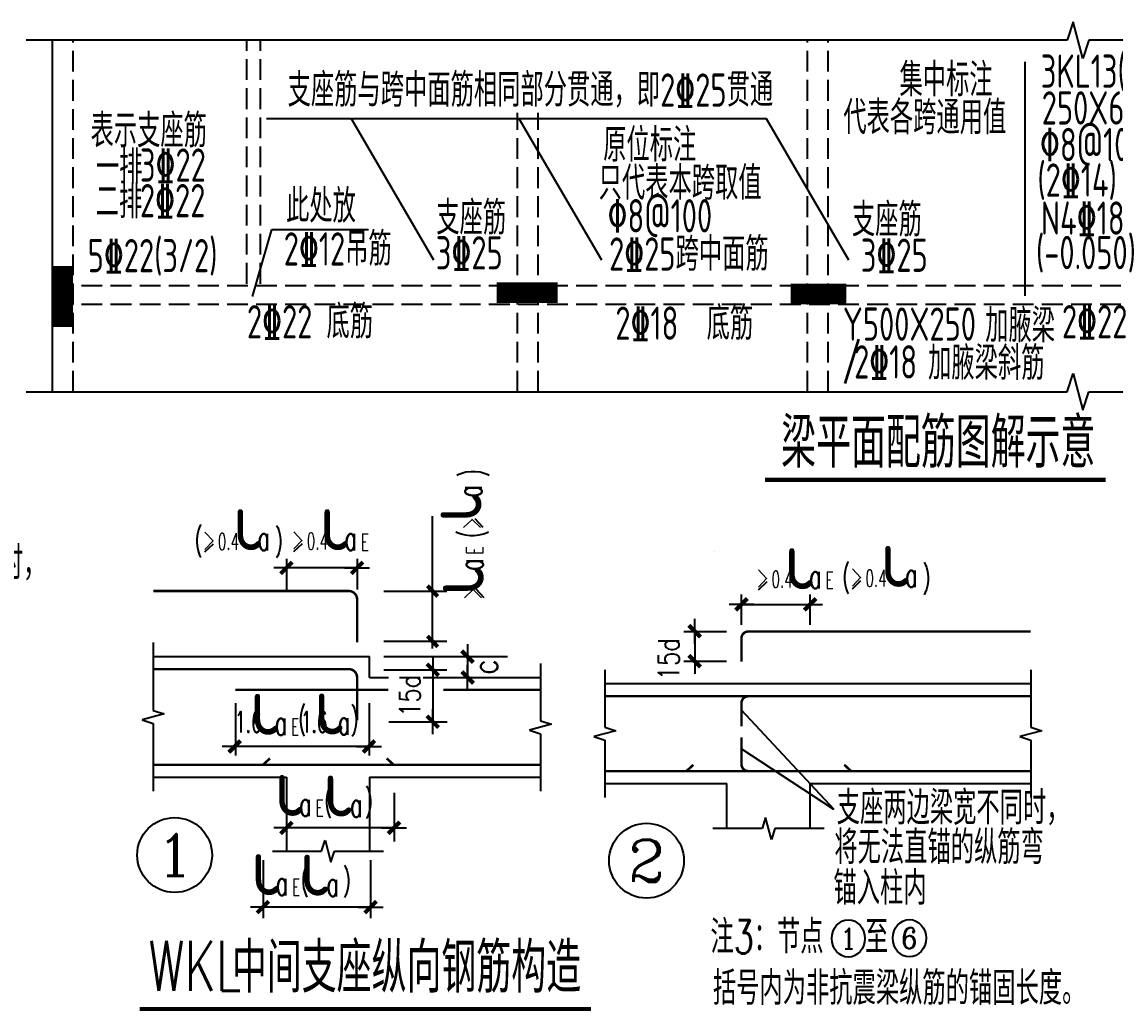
# Model space of a CAD drawing. Extents: x 250899 to 636064, y 268083 to 317384.
# Drawn here: x 402020 to 415169, y 289394 to 301289 of the extents above; entities that cross this region are included whole.
import ezdxf
from ezdxf.enums import TextEntityAlignment as Align

# ---------------------------------------------------------------- set-up
doc = ezdxf.new("R2010")
doc.units = 0
doc.header["$LTSCALE"] = 1000
doc.header["$MEASUREMENT"] = 0
doc.linetypes.add('DASH', pattern=[0.35, 0.25, -0.1])
for name, color, linetype in [('AXIS', 3, 'Continuous'), ('AXIS_TEXT', 7, 'Continuous'), ('BAR-TEXT', 7, 'Continuous'), ('OTHER', 7, 'Continuous'), ('PUB_DIM', 3, 'Continuous'), ('PUB_TEXT', 7, 'Continuous'), ('SLABSTEE', 7, 'Continuous')]:
    doc.layers.add(name, color=color, linetype=linetype)
doc.styles.add('COMP', font='complex', dxfattribs={"bigfont": 'hztxt'})
doc.styles.add('COMPLEX', font='COMPLEX')
doc.styles.add('DIM_FONT', font='SIMPLEX.shx', dxfattribs={"width": 0.8})
doc.styles.add('HZ', font='txt', dxfattribs={"width": 0.8, "bigfont": 'hztxt'})
doc.styles.add('HZTXT', font='txt.shx', dxfattribs={"bigfont": 'hztxt.shx'})
doc.styles.add('simplex', font='SIMPLEX.shx', dxfattribs={"width": 0.5})
doc.styles.add('TSSD_Rein', font='tssdeng.shx', dxfattribs={"width": 0.7, "bigfont": 'hztxt.shx'})
doc.dimstyles.new('AXIS', dxfattribs={"dimtxt": 300, "dimasz": 1, "dimexe": 250, "dimexo": 300, "dimgap": 150, "dimtad": 1, "dimdec": 0, "dimzin": 0, "dimdsep": 46, "dimtxsty": 'DIM_FONT', "dimblk": '_DIMX', "dimcen": 0.9, "dimse1": 1, "dimse2": 1, "dimclrt": 7, "dimadec": 0, "dimazin": 0, "dimtfac": 1, "dimtdec": 0, "dimtix": 1, "dimtmove": 2, "dimatfit": 3, "dimldrblk": '_DIMX', "dimfxl": 1, "dimtolj": 1, "dimtzin": 0, "dimarcsym": 0})

# ---------------------------------------------------------------- blocks, each defined once
blk = doc.blocks.new('_DIMX')
blk.add_line((-150, 0), (150, 0))
at = {"const_width": 50}
blk.add_lwpolyline([(-70, -70), (70, 70)], dxfattribs=at)
blk = doc.blocks.new('*D144')
at = {"layer": 'Defpoints', "color": 0, "transparency": 16777216}
for p in [(411112, 293962), (410112, 293601), (411112, 293601)]:
    blk.add_point(p, dxfattribs=at)
at = {"layer": 'PUB_DIM', "color": 0, "lineweight": -2, "transparency": 16777216}
blk.add_line((410112, 293961), (410112, 293602), dxfattribs=at)
for p, rotation in [((410112, 293962), 90), ((410112, 293601), 270)]:
    blk.add_blockref('_DIMX', p, dxfattribs=dict(at, rotation=rotation))
at = {"layer": 'PUB_DIM', "color": 7, "transparency": 16777216, "insert": (409799, 293626), "char_height": 250, "attachment_point": 5, "rotation": 90, "style": 'DIM_FONT'}
blk.add_mtext('\\A1;15d', dxfattribs=at)
blk = doc.blocks.new('*D143')
at = {"layer": 'Defpoints', "color": 0, "transparency": 16777216}
for p in [(410675, 295285), (411500, 295285), (411500, 294285)]:
    blk.add_point(p, dxfattribs=at)
at = {"layer": 'PUB_DIM', "color": 0, "lineweight": -2, "transparency": 16777216}
blk.add_line((410676, 294285), (411499, 294285), dxfattribs=at)
at = {"layer": 'PUB_DIM', "color": 0, "lineweight": -2, "transparency": 16777216, "rotation": 180}
blk.add_blockref('_DIMX', (410675, 294285), dxfattribs=at)
at = {"layer": 'PUB_DIM', "color": 0, "lineweight": -2, "transparency": 16777216}
blk.add_blockref('_DIMX', (411500, 294285), dxfattribs=at)
blk = doc.blocks.new('*D142')
at = {"layer": 'Defpoints', "color": 0, "transparency": 16777216}
for p in [(405202, 294723), (405202, 293723), (406052, 293723)]:
    blk.add_point(p, dxfattribs=at)
at = {"layer": 'PUB_DIM', "color": 0, "lineweight": -2, "transparency": 16777216}
blk.add_line((406051, 294723), (405203, 294723), dxfattribs=at)
at = {"layer": 'PUB_DIM', "color": 0, "lineweight": -2, "transparency": 16777216, "rotation": 180}
blk.add_blockref('_DIMX', (405202, 294723), dxfattribs=at)
at = {"layer": 'PUB_DIM', "color": 0, "lineweight": -2, "transparency": 16777216}
blk.add_blockref('_DIMX', (406052, 294723), dxfattribs=at)
blk = doc.blocks.new('*D141')
at = {"layer": 'Defpoints', "color": 0, "transparency": 16777216}
for p in [(408381, 293656), (407381, 293406), (408381, 293406)]:
    blk.add_point(p, dxfattribs=at)
at = {"layer": 'PUB_DIM', "color": 0, "lineweight": -2, "transparency": 16777216}
for p, q in [((407381, 293657), (407381, 293658)), ((407381, 293656), (407381, 293406)), ((407381, 293405), (407381, 293404))]:
    blk.add_line(p, q, dxfattribs=at)
for p, rotation in [((407381, 293656), 270), ((407381, 293406), 90)]:
    blk.add_blockref('_DIMX', p, dxfattribs=dict(at, rotation=rotation))
at = {"layer": 'PUB_DIM', "color": 7, "transparency": 16777216, "insert": (407591, 293531), "char_height": 300, "attachment_point": 5, "rotation": 90, "style": 'DIM_FONT'}
blk.add_mtext('\\A1;c', dxfattribs=at)
blk = doc.blocks.new('*D140')
at = {"layer": 'Defpoints', "color": 0, "transparency": 16777216}
for p in [(407962, 293499), (406962, 292873), (407962, 292873)]:
    blk.add_point(p, dxfattribs=at)
at = {"layer": 'PUB_DIM', "color": 0, "lineweight": -2, "transparency": 16777216}
for p, q in [((406962, 293500), (406962, 293501)), ((406962, 293499), (406962, 292873)), ((406962, 292872), (406962, 292871))]:
    blk.add_line(p, q, dxfattribs=at)
for p, rotation in [((406962, 293499), 270), ((406962, 292873), 90)]:
    blk.add_blockref('_DIMX', p, dxfattribs=dict(at, rotation=rotation))
at = {"layer": 'PUB_DIM', "color": 7, "transparency": 16777216, "insert": (406687, 293186), "char_height": 250, "attachment_point": 5, "rotation": 90, "style": 'DIM_FONT'}
blk.add_mtext('\\A1;15d', dxfattribs=at)
blk = doc.blocks.new('_AXISO')
blk.add_circle((0, 0), 0.5)
at = {"layer": 'AXIS_TEXT', "style": 'COMPLEX', "width": 1.041667}
blk.add_attdef('A', text='', height=0.56, dxfattribs=at).set_placement((-0.25, -0.28), (0.25, -0.28), align=Align.FIT)
blk = doc.blocks.new('*D139')
at = {"layer": 'Defpoints', "color": 0, "transparency": 16777216}
for p in [(405202, 291597), (405202, 290597), (406496, 290597)]:
    blk.add_point(p, dxfattribs=at)
at = {"layer": 'PUB_DIM', "color": 0, "lineweight": -2, "transparency": 16777216}
blk.add_line((406495, 291597), (405203, 291597), dxfattribs=at)
at = {"layer": 'PUB_DIM', "color": 0, "lineweight": -2, "transparency": 16777216, "rotation": 180}
blk.add_blockref('_DIMX', (405202, 291597), dxfattribs=at)
at = {"layer": 'PUB_DIM', "color": 0, "lineweight": -2, "transparency": 16777216}
blk.add_blockref('_DIMX', (406496, 291597), dxfattribs=at)
blk = doc.blocks.new('*D138')
at = {"layer": 'Defpoints', "color": 0, "transparency": 16777216}
for p in [(404919, 290645), (404919, 289645), (406214, 289645)]:
    blk.add_point(p, dxfattribs=at)
at = {"layer": 'PUB_DIM', "color": 0, "lineweight": -2, "transparency": 16777216}
blk.add_line((406213, 290645), (404920, 290645), dxfattribs=at)
at = {"layer": 'PUB_DIM', "color": 0, "lineweight": -2, "transparency": 16777216, "rotation": 180}
blk.add_blockref('_DIMX', (404919, 290645), dxfattribs=at)
at = {"layer": 'PUB_DIM', "color": 0, "lineweight": -2, "transparency": 16777216}
blk.add_blockref('_DIMX', (406214, 290645), dxfattribs=at)
blk = doc.blocks.new('*D130')
at = {"layer": 'Defpoints', "color": 0, "transparency": 16777216}
for p in [(404580, 292576), (404580, 291576), (406194, 291576)]:
    blk.add_point(p, dxfattribs=at)
at = {"layer": 'PUB_DIM', "color": 0, "lineweight": -2, "transparency": 16777216}
blk.add_line((406193, 292576), (404581, 292576), dxfattribs=at)
at = {"layer": 'PUB_DIM', "color": 0, "lineweight": -2, "transparency": 16777216, "rotation": 180}
blk.add_blockref('_DIMX', (404580, 292576), dxfattribs=at)
at = {"layer": 'PUB_DIM', "color": 0, "lineweight": -2, "transparency": 16777216}
blk.add_blockref('_DIMX', (406194, 292576), dxfattribs=at)

msp = doc.modelspace()

# ---------------------------------------------------------------- linework, layer by layer
for p, q in [((402387.9, 296841.3), (402387.9, 301069)), ((407569.7, 295207.9), (407470.2, 295311.4)), ((404220.3, 294914.8), (404323.8, 295014.3)), ((405290.1, 294919), (405393.6, 295018.5)), ((410878.6, 294461), (410982.1, 294560.5)), ((412008.7, 294472.8), (412112.2, 294572.3)), ((407581.5, 294363.7), (407482, 294467.2)), ((403600.7, 293656.4), (406202, 293656.4)), ((406202, 293406.4), (406202, 293656.4)), ((414153.8, 293330.1), (409029.7, 293330.1)), ((403600.7, 292206.4), (405202, 292206.4)), ((405202, 292206.4), (405202, 291318.5)), ((406202, 292206.4), (406202, 291318.5)), ((406202, 292206.4), (408257, 292206.4)), ((409029.7, 292130.1), (410499.8, 292130.1)), ((410499.8, 291590.9), (410499.8, 292130.1)), ((411499.8, 292130.1), (414153.8, 292130.1)), ((411499.8, 291590.9), (411499.8, 292130.1)), ((404920.5, 291208), (404920.5, 290510.4)), ((406214.9, 291208), (406214.9, 290510.4))]:
    msp.add_line(p, q)
at = {"linetype": 'DASH'}
for p, q in [((402637.9, 296841.3), (402637.9, 301069)), ((404727.8, 298140.9), (404727.8, 301069)), ((404889.4, 298140.9), (404889.4, 301069)), ((411469, 296841.3), (411469, 301069)), ((411719, 296841.3), (411719, 301069)), ((407979.2, 296841.3), (407979.2, 300194.4)), ((408229.2, 296841.3), (408229.2, 300194.4))]:
    msp.add_line(p, q, dxfattribs=at)
at = {"color": 3}
for p, q in [((410973.9, 300121.2), (404963.1, 300121.2)), ((406975.5, 298422), (405985.2, 300121.2)), ((408993.4, 298422), (408003.1, 300121.2)), ((411964.2, 298422), (410973.9, 300121.2)), ((406957.6, 293753.3), (406957.6, 295346.1)), ((410347.3, 294917.8), (410347.8, 294918.3)), ((405202, 294831.4), (405202, 294464.4)), ((406052, 294831.4), (406052, 294464.4)), ((406373, 294445.4), (407129.3, 294445.4)), ((410675.2, 294038.2), (410675.2, 294405.4)), ((411499.8, 294038.2), (411499.8, 294405.4)), ((409982.1, 293958), (410496.2, 293958)), ((406373, 293840.5), (407129.3, 293840.5)), ((406373, 293656.4), (407862.1, 293656.4)), ((406373, 293498.8), (407129.3, 293498.8)), ((409982.1, 293600.9), (410496.2, 293600.9)), ((404588.3, 293098.6), (404588.3, 292467.9)), ((406198.6, 293098.6), (406198.6, 292467.9)), ((406434.8, 292873.1), (407135.2, 292873.1)), ((406496.3, 292017.3), (406496.3, 291433.2))]:
    msp.add_line(p, q, dxfattribs=at)
at = {"color": 7, "linetype": 'DASH'}
for p, q in [((402387.9, 298118.2), (426917, 298118.2)), ((402387.9, 297894), (426917, 297894))]:
    msp.add_line(p, q, dxfattribs=at)
at = {"color": 2}
for p, q in [((406202, 293406.4), (406428.2, 293406.4)), ((406846.8, 293406.4), (408257, 293406.4))]:
    msp.add_line(p, q, dxfattribs=at)
at = {"color": 1}
for p, q in [((411790.1, 291818.5), (410676.9, 293014.6)), ((411784.9, 291818.5), (410666.4, 292549.8))]:
    msp.add_line(p, q, dxfattribs=at)
at = {"color": 255}
msp.add_lwpolyline([(414088.1, 297996.6), (414088.1, 300809.2)], dxfattribs=at)
at = {"const_width": 250}
for points in [[(402512.2, 297618.6), (402512.2, 298351.9)], [(408463.4, 298032.6), (407729.5, 298032.6)], [(411937.1, 298016.7), (411264.5, 298016.7)]]:
    msp.add_lwpolyline(points, dxfattribs=at)
at = {"color": 3, "const_width": 50}
for points in [[(406898, 294508.2), (407021.2, 294380.7)], [(406898, 293903.3), (407021.2, 293775.8)]]:
    msp.add_lwpolyline(points, dxfattribs=at)
at = {"layer": 'BAR-TEXT'}
for p, q in [((404792.7, 297988.1), (405025.6, 298790.9)), ((405025.6, 298790.9), (406190, 298790.9))]:
    msp.add_line(p, q, dxfattribs=at)
at = {"layer": 'BAR-TEXT', "const_width": 50}
for points in [[(410959.5, 295782.5), (415054.6, 295782.5)], [(403436.9, 289418.8), (408866.6, 289418.8)]]:
    msp.add_lwpolyline(points, dxfattribs=at)
at = {"layer": 'OTHER'}
for p, q in [((414661.9, 301289), (414591.9, 301069)), ((414781.9, 300849), (414661.9, 301289)), ((414591.9, 301069), (402070.4, 301069)), ((414851.9, 301069), (414781.9, 300849)), ((427372.9, 301069), (414851.9, 301069)), ((414591.9, 296841.3), (414661.9, 297061.3)), ((414661.9, 297061.3), (414781.9, 296621.3)), ((402070.4, 296841.3), (414591.9, 296841.3)), ((414781.9, 296621.3), (414851.9, 296841.3)), ((414851.9, 296841.3), (427372.9, 296841.3)), ((403600.7, 293824.4), (403600.7, 293009.4)), ((408257, 293574.4), (408257, 292884.4)), ((409029.7, 293498.1), (409029.7, 292808.1)), ((414153.8, 293498.1), (414153.8, 292808.1)), ((403732.7, 292967.4), (403468.7, 292895.4)), ((403600.7, 293009.4), (403732.7, 292967.4)), ((403468.7, 292895.4), (403600.7, 292853.4)), ((403600.7, 292853.4), (403600.7, 292038.4)), ((408389, 292842.4), (408125, 292770.4)), ((408257, 292884.4), (408389, 292842.4)), ((408125, 292770.4), (408257, 292728.4)), ((408257, 292728.4), (408257, 292038.4)), ((409161.7, 292766.1), (408897.7, 292694.1)), ((408897.7, 292694.1), (409029.7, 292652.1)), ((409029.7, 292808.1), (409161.7, 292766.1)), ((414285.8, 292766.1), (414021.8, 292694.1)), ((414021.8, 292694.1), (414153.8, 292652.1)), ((414153.8, 292808.1), (414285.8, 292766.1)), ((409029.7, 292652.1), (409029.7, 291962.1)), ((414153.8, 292652.1), (414153.8, 291962.1)), ((410963.8, 291722.9), (410921.8, 291590.9)), ((411035.8, 291458.9), (410963.8, 291722.9)), ((410921.8, 291590.9), (410331.8, 291590.9)), ((411077.8, 291590.9), (411035.8, 291458.9)), ((411667.8, 291590.9), (411077.8, 291590.9)), ((405624, 291318.5), (405666, 291450.5)), ((405666, 291450.5), (405738, 291186.5)), ((405034, 291318.5), (405624, 291318.5)), ((405738, 291186.5), (405780, 291318.5)), ((405780, 291318.5), (406370, 291318.5))]:
    msp.add_line(p, q, dxfattribs=at)
at = {"layer": 'SLABSTEE', "const_width": 30}
for points in [[(403600.7, 294445.4), (405952, 294445.4)], [(406052, 294345.4), (406052, 293829)], [(410675.2, 293597.4), (410675.2, 293878.4)], [(410755.2, 293958.4), (414153.8, 293958.4)], [(403600.7, 293506.4), (405952, 293506.4)], [(406052, 293406.4), (406052, 292890)], [(404588.3, 293256.4), (406429.3, 293256.4)], [(407087.9, 293256.4), (408257, 293256.4)], [(414153.8, 293180.1), (409029.7, 293180.1)], [(410675.2, 292819.1), (410675.2, 293100.1)], [(410675.2, 292360.1), (410675.2, 292685.5)], [(405004.2, 292433.1), (404920.5, 292356.4)], [(406407.9, 292433.1), (406491.5, 292356.4)], [(403600.7, 292356.4), (408257, 292356.4)], [(414153.8, 292280.1), (409029.7, 292280.1)], [(410096.5, 292356.1), (410013.5, 292280.1)], [(411910.1, 292356.1), (411993.1, 292280.1)]]:
    msp.add_lwpolyline(points, dxfattribs=at)
for points in [[(406052, 294345.4, 0.4142136), (405952, 294445.4, 0.4142136)], [(410755.2, 293958.4, 0.4142136), (410675.2, 293878.4, 0.4142136)], [(406052, 293406.4, 0.4142136), (405952, 293506.4, 0.4142136)], [(410755.2, 293180.1, 0.4142136), (410675.2, 293100.1, 0.4142136)], [(410675.2, 292360.1, 0.4142136), (410755.2, 292280.1, 0.4142136)]]:
    msp.add_lwpolyline(points, format="xyb", dxfattribs=at)

# ---------------------------------------------------------------- block references
at = {"layer": 'AXIS'}
ref = msp.add_blockref('_AXISO', (403857.4, 291271), dxfattribs=dict(at, xscale=900, yscale=900, zscale=900))
ref.add_attrib('A', '1', dxfattribs={"layer": 'AXIS_TEXT', "height": 504, "style": 'COMP', "width": 2.083333}).set_placement((403632.4, 291019), (404082.4, 291019), align=Align.FIT)
ref = msp.add_blockref('_AXISO', (409532.9, 291202.4), dxfattribs=dict(at, xscale=900, yscale=900, zscale=900))
ref.add_attrib('A', '2', dxfattribs={"layer": 'AXIS_TEXT', "height": 504, "style": 'COMP', "width": 1.339286}).set_placement((409307.9, 290950.4), (409757.9, 290950.4), align=Align.FIT)
ref = msp.add_blockref('_AXISO', (411960, 290267.6), dxfattribs=dict(at, xscale=400, yscale=448, zscale=448))
ref.add_attrib('A', '1', dxfattribs={"layer": 'AXIS_TEXT', "height": 250.9, "style": 'COMP', "width": 1.860119}).set_placement((411860, 290142.1), (412060, 290142.1), align=Align.FIT)
ref = msp.add_blockref('_AXISO', (412694.2, 290270.9), dxfattribs=dict(at, xscale=400, yscale=448, zscale=448))
ref.add_attrib('A', '6', dxfattribs={"layer": 'AXIS_TEXT', "height": 250.9, "style": 'COMP', "width": 1.195791}).set_placement((412594.2, 290145.5), (412794.2, 290145.5), align=Align.FIT)

# ---------------------------------------------------------------- texts
for s, height, style, width, p in [('集中标注', 400, 'TSSD_Rein', 0.7, (412575.2, 300391.5)), ('3KL13(4A)', 400, 'TSSD_Rein', 0.7, (414274.5, 300496.2)), ('支座筋与跨中面筋相同部分贯通，即2\x8425贯通', 400, 'TSSD_Rein', 0.7, (405216.5, 300269.5)), ('250X600', 400, 'TSSD_Rein', 0.7, (414286.1, 300054.3)), ('代表各跨通用值', 400, 'TSSD_Rein', 0.7, (411899.6, 299938.3)), ('表示支座筋', 400, 'TSSD_Rein', 0.7, (402846, 299780.4)), ('原位标注', 400, 'TSSD_Rein', 0.7, (409011.7, 299608.3)), ('\x828@100/200(2)', 400, 'TSSD_Rein', 0.7, (414264.6, 299613.9)), ('一排', 400, 'TSSD_Rein', 0.7, (402910.7, 299343.4)), ('3\x8422', 400, 'TSSD_Rein', 0.7, (403440.1, 299367)), ('只代表本跨取值', 400, 'TSSD_Rein', 0.7, (408957, 299151.1)), ('(2\x8414)', 400, 'TSSD_Rein', 0.7, (414233.5, 299187)), ('二排', 400, 'TSSD_Rein', 0.7, (402908.2, 298925.8)), ('2\x8422', 400, 'TSSD_Rein', 0.7, (403440.1, 298939.7)), ('此处放', 400, 'TSSD_Rein', 0.7, (405197.3, 298874.3)), ('支座筋', 400, 'TSSD_Rein', 0.7, (407004.6, 298731.6)), ('\x828@100', 400, 'TSSD_Rein', 0.7, (409064, 298757.6)), ('支座筋', 400, 'TSSD_Rein', 0.7, (412003, 298709.1)), ('N4\x8418', 400, 'TSSD_Rein', 0.7, (414276.4, 298729.3)), ('2\x8412吊筋', 400, 'TSSD_Rein', 0.7, (405170, 298358.6)), ('2\x8425跨中面筋', 400, 'TSSD_Rein', 0.7, (409082.8, 298297.5)), ('(-0.050)', 400, 'TSSD_Rein', 0.7, (414216, 298314.9)), ('5\x8422(3/2)', 400, 'TSSD_Rein', 0.7, (402811.6, 298278.4)), ('3\x8425', 400, 'TSSD_Rein', 0.7, (406998.3, 298312.1)), ('3\x8425', 400, 'TSSD_Rein', 0.7, (412109.8, 298283.2)), ('2\x8422 底筋', 400, 'TSSD_Rein', 0.7, (404727, 297483)), ('2\x8418  底筋', 400, 'TSSD_Rein', 0.7, (409157.9, 297466)), ('Y500X250', 400, 'TSSD_Rein', 0.7, (411894, 297454.9)), ('加腋梁', 400, 'TSSD_Rein', 0.7, (413605.9, 297436.4)), ('2\x8422', 400, 'TSSD_Rein', 0.7, (414528.6, 297484.2)), ('/', 350, 'HZTXT', 0.6, (411901.3, 297057.7)), ('加腋梁斜筋', 400, 'TSSD_Rein', 0.7, (412919.1, 296985)), ('2\x8418', 400, 'TSSD_Rein', 0.7, (412029.4, 297000.4)), ('梁平面配筋图解示意', 600, 'HZ', 0.7, (411151.8, 295927.5)), ('N开始。例：N4\x8418。注：(a)当梁侧面为构造纵筋时，其搭接与锚固长度可取为15d。(b)当梁侧面为受扭纵筋时，', 400, 'TSSD_Rein', 0.7, (388010.4, 294584.1)), ('支座两边梁宽不同时，', 400, 'TSSD_Rein', 0.7, (411820.2, 291638.5)), ('将无法直锚的纵筋弯', 400, 'TSSD_Rein', 0.7, (411791.8, 291162.9)), ('锚入柱内', 400, 'HZ', 0.7, (411781, 290673.4)), ('注3：节点  至', 400, 'HZ', 0.7, (410301.9, 290086.2)), ('WKL', 600, 'HZ', 0.7, (403543.4, 289638.6)), ('中间支座纵向钢筋构造', 600, 'HZ', 0.7, (404545.9, 289616.2)), ('括号内为非抗震梁纵筋的锚固长度。', 400, 'HZ', 0.7, (410331, 289469.7))]:
    msp.add_text(s, height=height, rotation=360, dxfattribs=dict(style=style, width=width)).set_placement(p)
at = {"color": 2, "style": 'simplex', "width": 0.6}
msp.add_text(')', height=256, rotation=360, dxfattribs=at).set_placement((405974.9, 292780.5))
at = {"layer": 'PUB_TEXT'}
for s, height, rotation, style, width, p in [(')', 256, 90, 'simplex', 0.6, (407556, 295817.6)), ('ι', 700, 90, 'HZTXT', 0.8, (407547.6, 295273.6)), (' a', 300, 90, 'simplex', 0.6, (407552.1, 295445.9)), ('ι', 700, 360, 'HZTXT', 0.8, (404560.5, 294937)), ('ι', 700, 360, 'HZTXT', 0.8, (405605.4, 294937)), ('(', 256, 360, 'simplex', 0.6, (404098.5, 294938.5)), (')', 256, 360, 'simplex', 0.6, (405064.4, 294928.6)), ('>', 240, 90, 'simplex', 0.6, (407537.9, 295183.2)), ('>', 240, 360, 'simplex', 0.6, (404195.6, 294946.6)), ('0.4', 200, 360, 'simplex', 0.6, (404376.7, 294940.5)), (' a', 300, 360, 'simplex', 0.6, (404732.8, 294932.4)), ('>', 240, 360, 'simplex', 0.6, (405265.4, 294950.8)), ('0.4', 200, 360, 'simplex', 0.6, (405446.5, 294944.7)), (' a', 300, 360, 'simplex', 0.6, (405777.6, 294932.4)), ('E', 200, 360, 'simplex', 0.6, (406096.2, 294932.4)), ('(', 256, 90, 'simplex', 0.6, (407546, 295086.1)), ('E', 200, 90, 'simplex', 0.6, (407568.1, 294883.9)), ('ι', 700, 360, 'HZTXT', 0.8, (411193.9, 294467.5)), ('ι', 700, 360, 'HZTXT', 0.8, (412349, 294495)), (' a', 300, 90, 'simplex', 0.6, (407568.1, 294565.3)), ('(', 256, 360, 'simplex', 0.6, (411886.9, 294496.5)), (')', 256, 360, 'simplex', 0.6, (412852.9, 294486.6)), ('ι', 700, 90, 'HZTXT', 0.8, (407575, 294393.1)), ('>', 240, 360, 'simplex', 0.6, (410853.9, 294492.8)), ('0.4', 200, 360, 'simplex', 0.6, (411035.1, 294486.7)), (' a', 300, 360, 'simplex', 0.6, (411366.1, 294474.4)), ('E', 200, 360, 'simplex', 0.6, (411684.7, 294474.4)), ('>', 240, 360, 'simplex', 0.6, (411984, 294504.6)), ('0.4', 200, 360, 'simplex', 0.6, (412165.1, 294498.5)), (' a', 300, 360, 'simplex', 0.6, (412521.2, 294490.4)), ('>', 240, 90, 'simplex', 0.6, (407549.7, 294339)), ('ι', 700, 360, 'HZTXT', 0.8, (404766.4, 292716.2)), ('ι', 700, 360, 'HZTXT', 0.8, (405539.4, 292720.9)), ('(', 256, 360, 'simplex', 0.6, (405344.8, 292786.2)), ('1.6', 250, 360, 'simplex', 0.6, (404583.8, 292745)), ('1.6', 250, 360, 'simplex', 0.6, (405375.1, 292745)), (' a', 300, 360, 'simplex', 0.6, (404938.6, 292711.6)), ('E', 200, 360, 'simplex', 0.6, (405257.2, 292711.5)), (' a', 300, 360, 'simplex', 0.6, (405696.6, 292716)), ('ι', 700, 360, 'HZTXT', 0.8, (405060.9, 291740.9)), ('ι', 700, 360, 'HZTXT', 0.8, (405645.2, 291733.9)), ('(', 256, 360, 'simplex', 0.6, (405658.8, 291803.2)), (')', 256, 360, 'simplex', 0.6, (406146.9, 291797.4)), (' a', 300, 360, 'simplex', 0.6, (405233.2, 291736.3)), ('E', 200, 360, 'simplex', 0.6, (405551.8, 291736.3)), (' a', 300, 360, 'simplex', 0.6, (405845.3, 291725.2)), ('ι', 700, 360, 'HZTXT', 0.8, (404778.4, 290789.2)), ('ι', 700, 360, 'HZTXT', 0.8, (405362.7, 290782.3)), ('(', 256, 360, 'simplex', 0.6, (405376.3, 290851.5)), (')', 256, 360, 'simplex', 0.6, (405881.2, 290846.1)), (' a', 300, 360, 'simplex', 0.6, (404950.7, 290784.6)), ('E', 200, 360, 'simplex', 0.6, (405269.3, 290784.6)), (' a', 300, 360, 'simplex', 0.6, (405562.8, 290773.5))]:
    msp.add_text(s, height=height, rotation=rotation, dxfattribs=dict(at, style=style, width=width)).set_placement(p)

# ---------------------------------------------------------------- dimensions: what is measured, and where the dimension line sits
at = {"layer": 'PUB_DIM'}
for p1, p2, text, picture, middle in [((410675.2, 295284.7), (411499.8, 295284.7), ' ', '*D143', (411087.5, 294284.7)), ((407961.7, 293498.8), (407961.7, 292873.1), '15d', '*D140', (406686.7, 293185.9)), ((406193.6, 291576.2), (404579.9, 291576.2), ' ', '*D130', (405386.8, 292576.2)), ((406496.3, 290596.7), (405202, 290596.7), ' ', '*D139', (405849.2, 291596.7)), ((406213.9, 289645), (404919.5, 289645), ' ', '*D138', (405566.7, 290645))]:
    dim = msp.add_aligned_dim(p1=p1, p2=p2, distance=-1000, text=text, dimstyle='AXIS', override={"dimtxt": 250}, dxfattribs=at)
    dim.commit()
    dim.dimension.update_dxf_attribs({"geometry": picture, "text_midpoint": middle})
dim = msp.add_aligned_dim(p1=(406052, 293723.1), p2=(405202, 293723.1), distance=-1000, text=' ', dimstyle='AXIS', dxfattribs=at)
dim.commit()
dim.dimension.update_dxf_attribs({"geometry": '*D142', "text_midpoint": (405627, 294723.1)})
dim = msp.add_linear_dim(base=(410112.2, 293600.9), p1=(411112.2, 293961.9), p2=(411112.2, 293600.9), angle=270, text='15d', dimstyle='AXIS', override={"dimtxt": 250}, dxfattribs=at)
dim.commit()
dim.dimension.update_dxf_attribs({"geometry": '*D144', "text_midpoint": (409799, 293626.4), "dimtype": 129})
dim = msp.add_linear_dim(base=(407381.2, 293406.4), p1=(408381.2, 293656.4), p2=(408381.2, 293406.4), angle=270, text='c', dimstyle='AXIS', dxfattribs=at)
dim.commit()
dim.dimension.update_dxf_attribs({"geometry": '*D141', "text_midpoint": (407590.5, 293531.4), "dimtype": 129})

doc.saveas('drawing.dxf')
